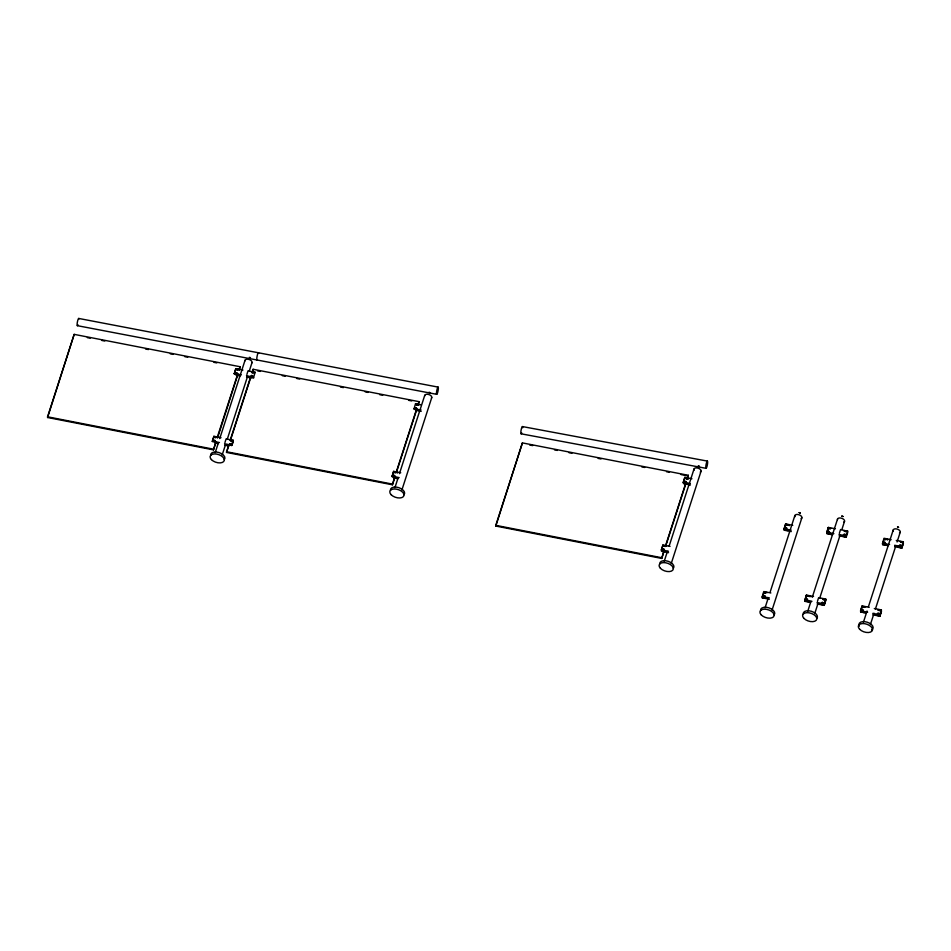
<?xml version="1.0" encoding="UTF-8"?>
<svg xmlns="http://www.w3.org/2000/svg" width="951" height="951" viewBox="0 0 951 951"><rect width="100%" height="100%" fill="white"/><g stroke="black" fill="none" stroke-linecap="round" stroke-linejoin="round"><path stroke-width="1.43" d="M215.746 442.893L213.488 449.882L47.598 417.513L47.55 416.8L74.178 334.36L240.08 366.729L239.212 370.248M47.598 417.513L74.178 334.36M215.972 442.904L215.925 442.191L212.37 441.502L213.916 436.295L221.024 437.686M235.503 374.801L237.881 375.265L237.833 374.551L234.279 373.85L235.824 368.643L242.933 370.034M212.37 441.502L213.916 436.295M234.279 373.85L235.824 368.643M213.488 449.882L215.711 442.179M217.506 436.592L237.821 373.719M239.176 369.535L240.08 366.729M237.857 374.432L217.529 438.054M215.223 452.557L218.385 442.774M219.74 438.577L245.025 360.31M246.88 374.421L248.056 370.783L255.189 372.519L251.635 371.829L251.67 372.542M224.935 442.536L226.112 438.898L233.221 440.289L231.675 445.496L228.121 444.795L228.169 445.52M222.237 454.792L225.399 445.009M227.206 439.41L247.522 376.525M249.317 370.926L252.027 362.545M394.677 477.806L392.43 484.796L226.528 452.426L228.739 444.723M230.094 440.539L250.85 376.263M252.205 372.067L253.109 369.273L419.011 401.655L418.143 405.162M226.528 452.426L228.787 445.437M230.582 439.849L251.349 375.586M252.253 372.792L253.109 369.273M231.675 445.496L233.221 440.289M253.655 378.082L250.101 377.392L250.065 376.679L253.62 377.369L255.165 372.162M232.496 443.784L233.28 441.359M393.31 477.509L395.675 477.973L395.64 477.259L392.085 476.57L393.631 471.363L400.74 472.754M392.085 476.57L393.631 471.363M417.584 410.333L417.548 409.608L413.994 408.918L415.539 403.711L421.222 404.829M392.43 484.796L394.641 477.093M396.448 471.506L416.752 408.633M418.107 404.448L419.011 401.655M396.484 472.219L416.8 409.346M394.938 487.625L398.1 477.842M399.444 473.646L424.728 395.378M401.94 489.86L431.742 397.613M664.44 550.047L661.73 558.427L495.828 526.058L495.78 525.344L522.408 442.904L688.31 475.286L687.454 478.793M495.828 526.058L522.408 442.904M661.444 551.271L664.975 551.604L664.939 550.891L661.385 550.201L662.93 544.994L670.039 546.385M683.353 483.619L686.884 483.964L686.848 483.239L683.293 482.549L684.839 477.343L691.948 478.733M661.385 550.201L662.93 544.994M683.293 482.549L684.839 477.343M661.73 558.427L663.941 550.724M665.296 546.54L686.051 482.264M686.955 479.47L688.31 475.286M665.783 545.85L686.099 482.977M664.238 561.256L667.4 551.473M669.207 545.874L694.028 469.009M671.251 563.491L701.042 471.244M769.371 599.237L762.262 597.846L765.793 598.179L765.757 597.466L762.203 596.776L763.748 591.57L770.857 592.96M791.28 531.585L784.171 530.194L785.716 524.988L784.159 529.838L787.713 530.527L787.666 529.814L784.088 528.768L785.657 523.918L792.765 525.309M784.111 529.125L785.657 523.918M762.262 597.846L763.831 592.996M765.056 607.832L768.218 598.048M770.025 592.449L794.846 515.585M772.069 610.067L801.859 517.82M806.507 596.491L804.926 600.984L808.481 601.674L808.433 600.961L804.879 600.271L806.424 595.064L813.533 596.455M828.416 528.839L826.835 533.333L830.389 534.022L830.342 533.309L826.788 532.619L828.333 527.413L835.442 528.804M804.879 600.271L806.424 595.064M826.788 532.619L828.333 527.413M810.632 602.447L804.938 601.341L806.115 597.703M832.541 534.807L826.847 533.689L828.024 530.052M807.732 611.327L810.894 601.543M812.249 597.347L837.522 519.08M839.388 533.178L840.565 529.541L847.698 531.288L844.143 530.599L844.179 531.312M817.444 601.305L818.621 597.668L825.73 599.059L824.184 604.265L820.63 603.564L820.665 604.277L824.244 605.335L817.135 603.944M814.745 613.561L817.908 603.778M819.714 598.179L840.03 535.294M841.825 529.695L844.536 521.314M824.184 604.265L825.73 599.059M839.079 535.829L846.188 537.208L842.61 536.162L842.574 535.449L846.128 536.138L847.674 530.931M824.22 604.979L825.789 600.129L824.244 605.335M846.188 537.208L847.757 532.358M862.177 607L860.619 611.85L864.174 612.539L864.126 611.826L860.572 611.136L862.117 605.93L869.226 607.32M860.572 611.136L862.117 605.93M888.234 545.672L882.552 544.554L886.082 544.899L886.035 544.186L882.48 543.485L884.026 538.278L891.135 539.669M882.552 544.554L884.097 539.348M863.425 622.192L867.039 611.006M868.394 606.821L893.227 529.945M870.438 624.427L874.052 613.24M875.407 609.056L895.723 546.159M897.078 541.963L900.228 532.18M872.828 614.81L879.937 616.2L876.37 615.154L876.323 614.441L879.877 615.131L881.422 609.924L874.314 608.533M901.798 546.647L894.689 545.268L894.772 546.694L901.881 548.073L898.303 547.027L898.267 546.314L901.821 547.003L903.367 541.797L896.258 540.418M879.877 615.131L881.422 609.924M901.821 547.003L903.367 541.797M879.925 615.844L881.482 610.994L879.937 616.2M901.857 547.717L903.426 542.878L901.881 548.073M249.317 357.326L250.482 357.647M823.293 604.349L822.425 604.408M863.068 611.992L862.319 611.968M844.963 536.376L844.155 535.948M522.456 426.571L707.413 461.104M521.077 433.799L706.034 468.32M78.743 318.454L438.126 387.105M77.34 325.67L436.711 394.32M87.314 337.629L90.226 338.199M101.864 340.47L104.776 341.04M145.527 348.993L148.439 349.564M170.265 353.82L173.177 354.39M184.815 356.661L187.727 357.231M213.916 362.343L216.828 362.902M257.519 370.842L260.431 371.413M282.257 375.669L285.169 376.239M296.807 378.51L299.72 379.08M340.47 387.033L343.382 387.604M365.208 391.86L368.12 392.43M379.758 394.701L382.671 395.271M408.859 400.383L411.771 400.942M235.848 369L238.214 369.464M419.118 404.769L415.539 403.711M246.487 375.621L253.62 377.369M234.255 373.493L241.376 374.884M421.079 409.952L413.994 408.918M246.571 377.06L250.838 377.892M237.191 375.479L240.032 376.037M415.48 410.273L421.162 411.379M529.731 445.044L532.643 445.615M554.469 449.871L557.381 450.441M569.019 452.712L571.931 453.282M598.12 458.394L601.032 458.953M641.782 466.905L644.695 467.476M666.52 471.732L669.433 472.302M681.071 474.573L688.346 475.999M684.863 477.699L688.417 478.401L688.453 479.114M683.27 482.193L690.378 483.584M684.779 483.904L690.462 485.01M899.836 541.464L903.391 542.153M828.357 527.769L830.722 528.233M838.996 534.391L846.128 536.138M785.681 524.274L789.235 524.964L789.271 525.689M826.764 532.263L833.884 533.654M889.577 544.519L882.48 543.485M784.088 528.768L791.196 530.159M393.643 471.72L396.02 472.183M230.867 440.182L233.245 440.646M212.346 441.145L219.455 442.536M392.062 476.213L399.17 477.604M224.543 443.748L231.652 445.139M215.283 443.13L218.124 443.677M393.559 477.913L397.827 478.745M224.626 445.175L228.894 446.007M47.55 416.8L213.452 449.169M226.481 451.713L392.383 484.083M664.131 545.577L666.508 546.04M661.361 549.844L668.47 551.235M662.871 551.544L668.553 552.662M495.78 525.344L661.682 557.714M806.448 595.421L808.814 595.885M863.33 606.524L865.695 606.976M823.376 598.952L825.753 599.415M880.257 610.055L877.892 609.591L877.928 610.304M764.949 592.152L767.326 592.616M804.855 599.915L811.964 601.294M860.548 610.78L867.669 612.171M817.052 602.518L824.16 603.909M872.745 613.383L879.853 614.774M866.325 613.324L860.619 611.85M769.288 597.799L762.203 596.776M887.604 539.336L887.652 540.049M810.002 596.111L810.038 596.824M397.197 472.409L397.245 473.123M239.402 369.701L239.45 370.415M77.982 324.755A3.685 0.642 -79.2 0 1 77.102 324.707A3.685 0.642 -79.2 0 1 77.934 319.833A3.685 0.642 -79.2 0 1 78.957 319.037M258.648 353.356A3.685 0.642 -79.2 0 0 257.662 354.034A3.685 0.642 -79.2 0 0 256.794 358.8L256.806 359.419A3.685 0.642 -79.2 0 0 257.21 359.93M244.978 360.857A3.685 2.045 17.9 0 1 249.126 359.478A3.685 2.045 17.9 0 1 251.753 363.009M210.742 455.327A7.358 4.089 17.9 0 1 219.027 452.557A7.358 4.089 17.9 0 1 224.293 459.63M424.693 395.925A3.685 2.045 17.9 0 1 428.842 394.534A3.685 2.045 17.9 0 1 431.469 398.077M390.457 490.395A7.358 4.089 17.9 0 1 398.742 487.625A7.358 4.089 17.9 0 1 403.997 494.698M694.194 470.139A3.685 2.045 17.9 0 1 698.141 468.165A3.685 2.045 17.9 0 1 700.269 472.076M659.756 564.026A7.358 4.089 17.9 0 1 668.042 561.256A7.358 4.089 17.9 0 1 673.296 568.329M795.012 516.714A3.685 2.045 17.9 0 1 798.959 514.741A3.685 2.045 17.9 0 1 801.087 518.64M760.574 610.601A7.358 4.089 17.9 0 1 768.86 607.832A7.358 4.089 17.9 0 1 774.126 614.905M893.393 531.074A3.685 2.045 17.9 0 1 897.328 529.113A3.685 2.045 17.9 0 1 899.456 533.012M859.359 626.127A7.358 4.089 17.9 0 1 867.229 622.192A7.358 4.089 17.9 0 1 871.508 629.99M837.486 519.626A3.685 2.045 17.9 0 1 842.087 518.402A3.685 2.045 17.9 0 1 843.763 522.147M803.25 614.096A7.358 4.089 17.9 0 1 811.536 611.327A7.358 4.089 17.9 0 1 816.802 618.4M521.73 432.883A3.685 0.666 -79.4 0 1 520.827 432.598A3.685 0.666 -79.4 0 1 521.802 427.486A3.685 0.666 -79.4 0 1 522.705 427.772M429.02 392.394L430.185 392.799L429.02 392.394M698.331 466.026L699.484 466.43L698.379 465.942M799.149 512.601L800.302 513.005L799.149 512.601M841.825 516.096L842.978 516.5L841.825 516.096M897.518 526.961L898.671 527.365L897.578 526.89M213.809 440.372L215.009 440.527L213.809 440.372M214.748 437.424L215.948 437.579L214.748 437.424M235.717 372.721L236.918 372.875L235.717 372.721M236.656 369.773L237.833 370.058L236.728 369.654M229.607 443.677L230.808 443.832L229.607 443.677M230.546 440.729L231.747 440.884L230.546 440.729M251.551 375.55L252.716 375.835L251.611 375.431M252.49 372.602L253.691 372.768L252.49 372.602M393.512 475.441L394.713 475.595L393.512 475.441M394.463 472.492L395.664 472.647L394.463 472.492M415.421 407.789L416.597 408.074L415.492 407.67M416.372 404.841L417.572 404.995L416.372 404.841M662.811 549.072L664.012 549.226L662.811 549.072M663.762 546.124L664.963 546.278L663.762 546.124M684.72 481.42L685.933 481.575L684.72 481.42M685.671 478.472L686.872 478.626L685.671 478.472M763.641 595.635L764.842 595.801L763.641 595.635M764.58 592.687L765.781 592.853L764.58 592.687M785.55 527.995L786.75 528.15L785.55 527.995M786.489 525.047L787.666 525.332L786.56 524.928M806.317 599.142L807.518 599.296L806.317 599.142M807.256 596.182L808.457 596.348L807.256 596.182M828.226 531.49L829.427 531.645L828.226 531.49M829.165 528.542L830.366 528.697L829.165 528.542M822.116 602.447L823.281 602.732L822.187 602.328M823.055 599.499L824.232 599.784L823.126 599.38M844.06 534.319L845.261 534.474L844.06 534.319M844.999 531.371L846.2 531.526L844.999 531.371M862.01 610.007L863.211 610.162L862.01 610.007M862.949 607.059L864.15 607.213L862.949 607.059M883.919 542.355L885.119 542.51L883.919 542.355M884.858 539.407L886.059 539.562L884.858 539.407M877.809 613.312L879.009 613.466L877.809 613.312M878.748 610.364L879.948 610.518L878.748 610.364M899.753 545.196L900.954 545.351L899.753 545.196M900.692 542.248L901.893 542.403L900.692 542.248M705.797 467.737L705.773 467.119A3.685 0.666 -79.4 0 1 707.152 461.247A3.685 0.666 -79.4 0 1 707.294 465.229A3.685 0.666 -79.4 0 1 705.797 467.737M436.497 393.738L436.485 393.132A3.685 0.642 -79.2 0 1 437.864 387.259A3.685 0.642 -79.2 0 1 437.971 391.23A3.685 0.642 -79.2 0 1 436.497 393.738M211.395 459.595A7.358 4.089 17.9 0 0 223.663 461.568A7.358 4.089 17.9 0 0 216.543 454.055A7.358 4.089 17.9 0 0 211.395 459.595M391.099 494.663A7.358 4.089 17.9 0 0 403.379 496.636A7.358 4.089 17.9 0 0 396.258 489.111A7.358 4.089 17.9 0 0 391.099 494.663M660.41 568.294A7.358 4.089 17.9 0 0 672.678 570.267A7.358 4.089 17.9 0 0 665.557 562.742A7.358 4.089 17.9 0 0 660.41 568.294M761.228 614.869A7.358 4.089 17.9 0 0 773.496 616.842A7.358 4.089 17.9 0 0 766.375 609.318A7.358 4.089 17.9 0 0 761.228 614.869M859.597 629.229A7.358 4.089 17.9 0 0 871.865 631.214A7.358 4.089 17.9 0 0 864.744 623.69A7.358 4.089 17.9 0 0 859.597 629.229M803.904 618.364A7.358 4.089 17.9 0 0 816.172 620.337A7.358 4.089 17.9 0 0 809.051 612.813A7.358 4.089 17.9 0 0 803.904 618.364"/></g></svg>
